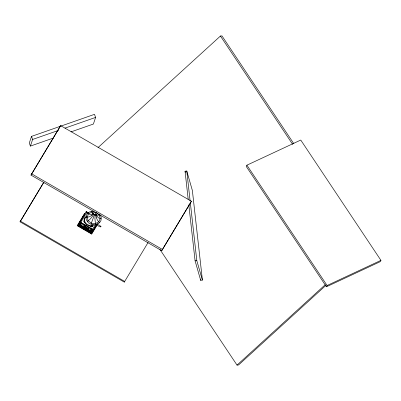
<?xml version="1.0" encoding="UTF-8"?>
<svg xmlns="http://www.w3.org/2000/svg" width="401" height="401" viewBox="0 0 401 401"><rect width="100%" height="100%" fill="white"/><g stroke="black" fill="none" stroke-linecap="round" stroke-linejoin="round"><path stroke-width="0.6" d="M91.814 226.675A5.474 4.637 27.5 0 0 92.646 226.42L92.816 226.159M90.215 226.44L90.476 226.765M84.456 221.808L83.724 221.036M84.045 221.362L84.275 221.643M91.378 226.43L91.623 226.174A4.922 4.17 27.5 0 0 92.375 225.943L92.852 225.958M91.383 226.364L91.674 226.279M92.791 226.154L92.616 225.913M84.706 222.064L84.551 222.154M79.879 224.289L80.215 223.532M80.015 224.279L80.025 224.67M79.934 224.199L80.13 224.76L79.959 224.344M79.929 224.029L80.02 223.768M79.949 223.979L80.11 223.723M80.807 223.537C80.957 224.4 79.679 223.537 80.516 223.146M80.441 223.182L80.541 223.663M80.365 224.334L80.295 224.645L80.812 223.958M79.949 224.54L80.576 224.319M91.107 230.901L91.403 230.084M91.503 230.765L91.217 231.141L91.243 230.49M91.122 230.75L91.212 230.244M91.343 231.091L91.283 230.324M91.954 229.953L91.689 230.219L91.649 229.603M92.045 230.149L91.558 230.319L91.623 229.633M91.222 231.126L91.598 231.011L91.418 230.735M91.979 230.645L92.07 230.39M92.165 229.974L91.769 230.244M92.2 230.044L91.919 230.254M90.195 226.279L90.065 226.6M71.027 131.874L93.393 124.044L95.593 117.413L94.486 114.345L31.509 136.39L29.308 143.017L30.416 146.089L53.368 138.054M30.416 146.089L32.616 139.458L31.509 136.39M91.253 226.314L91.187 225.918M94.024 211.182A5.028 4.426 15.4 0 0 91.689 211.442A5.028 4.426 15.4 0 0 87.819 213.467A5.028 4.426 15.4 0 0 86.165 217.227A5.028 4.426 15.4 0 0 87.358 221.287A5.028 4.426 15.4 0 0 90.942 224.099L93.092 218.495A27.218 1.664 -68.1 0 0 94.27 214.871L93.518 214.269L93.268 213.417M79.909 224.425L79.969 223.948M80.395 223.207L80.045 223.748M80.481 224.545L80.531 224.229M80.636 224.375L80.862 224.019M91.629 229.603L91.649 229.648M92.06 230.495L91.593 231.021M96.024 212.495L91.974 212.069L88.571 213.843L87.117 217.147L88.165 220.715L91.318 223.182L95.368 223.613L98.771 221.833L100.225 218.53L99.177 214.961L96.024 212.495L95.217 213.663A27.218 1.664 -68.1 0 1 95.217 213.517M97.649 225.106L97.839 224.781M100.826 226.755L100.811 226.5L100.656 226.745M30.992 175.097L60.656 125.633L191.387 201.237L190.731 202.495L161.723 250.7L30.992 175.097L60.656 125.633M148.124 242.415L124.295 282.103L20.05 221.818L43.879 182.129M97.879 223.758L91.684 234.064L77.223 225.698L79.213 224.791L80.18 223.172M79.413 222.866L92.791 230.695L92.481 229.327L80.726 222.53L79.373 222.936L86.19 211.608L88.872 213.157M84.526 213.563L84.656 213.307L85.002 213.883M80.255 222.786L80.756 222.47L92.511 229.267L92.501 229.868M86.441 212.51L88.265 213.593M91.563 226.645L91.699 226.951L91.263 226.359M80.756 224.244L80.065 224.58L91.227 231.021L91.679 230.154M91.684 234.064L91.498 231.793L79.213 224.791L91.458 231.873L92.425 230.254M124.295 282.103L124.651 281.422L20.406 221.131M161.723 250.7L191.387 201.237M246.906 165.182L246.249 166.44L326.449 286.775L380.293 261.637L380.95 260.374L300.75 140.044L246.906 165.182L327.106 285.512L326.449 286.775M20.05 221.818L43.844 182.28M77.223 225.698L84.656 213.307M84.806 213.653L77.769 225.342L91.704 233.402L97.458 223.833M84.681 214.42L78.225 225.141L91.644 232.901L97.127 223.788M80.726 222.53L86.696 212.605M92.481 229.327L95.603 224.134M92.791 230.695L96.701 224.189M80.01 223.873L79.914 224.535M80.822 224.114L80.375 224.455L79.984 224.054M91.117 230.605L91.202 230.349M91.353 231.212L91.869 230.76L91.759 230.405M91.488 231.121L91.513 230.846M92.019 230.59L91.393 231.171M97.999 147.603L220.44 36.03L221.974 35.9L293.853 143.743M159.934 249.442L237.021 365.1L325.271 284.685M325.883 285.397L238.56 364.97L237.021 365.1M91.192 215.763L88.972 216.906L86.165 217.227M87.358 221.287L89.744 219.527L91.664 217.377A27.218 8.862 -34.8 0 0 93.508 214.274M80.01 223.903L80.385 223.828M91.949 230.67L91.694 230.63M94.275 214.866L95.248 214.966L96.065 214.54A27.218 11.644 43.7 0 0 96.451 217.878M327.106 285.512L380.95 260.374M32.616 139.458L58.516 130.395M64.987 128.125L95.593 117.413M80.135 223.683L80.37 223.257L80.581 223.783M92.15 230.029L91.603 229.853M91.649 226.52L91.393 226.41M91.824 226.65L91.593 226.715A5.474 4.637 27.5 0 1 90.466 226.791M91.874 226.174L91.468 226.204M93.268 213.517L92.541 213.172L91.689 211.442M188.189 199.242L185.051 171.237L186.776 171.011L192.37 190.49L202.41 280.104L200.685 280.334L195.092 260.85L188.816 204.841M195.092 260.85L196.811 260.625L202.41 280.104M84.541 225.778L84.155 225.979L84.405 226.47M84.26 225.853L84.922 225.843M88.606 228.565L87.463 228.42M88.33 228.64L88.711 228.44L88.461 227.948M91.197 230.685L91.749 230.791M90.225 226.289L90.41 226.274A4.922 4.17 27.5 0 0 91.428 226.209M80.611 223.718L80.957 223.557L80.571 223.773M91.724 229.958L91.974 230.064M91.383 230.765L91.634 230.801M90.942 224.099A5.028 4.426 15.4 0 0 95.553 224.585A5.028 4.426 15.4 0 0 99.428 222.56A5.028 4.426 15.4 0 0 101.082 218.801L98.606 217.918L97.117 216.39A27.218 12.672 3.4 0 1 96.491 214.425M84.897 225.888L85.383 226.044M87.974 228.535L86.902 228.184M99.754 226.745L97.829 225.673M80.511 223.713L80.761 223.603L80.471 223.412M97.428 224.801L96.33 225.618M87.819 213.467L90.04 214.475L91.849 214.269A27.218 11.644 43.7 0 0 92.821 213.568M86.932 228.139L85.197 227.166L84.185 225.933M31.649 173.833L162.38 249.442M88.837 213.232L86.19 211.608L86.661 212.665M84.476 221.893L84.917 222.164M90.806 229.136L91.869 229.748M77.353 225.447L91.814 233.813M98.41 224.685L100.285 225.843M86.34 227.838L84.771 226.76M91.483 230.821L91.268 230.555M91.363 230.841L91.253 230.58M83.984 221.192L84.05 221.307M88.125 227.613L88.436 227.994M99.428 222.56L97.533 220.344L96.461 217.883M220.44 36.03L292.665 144.395M91.804 226.264L91.769 226.936M185.051 171.237L185.392 172.415M95.553 224.585L94.922 218.69A27.218 6.17 79.7 0 1 95.253 214.976M91.097 230.635L91.107 231.011M91.583 225.878L91.538 225.593L91.629 226.159M200.545 279.086L200.685 280.334M186.776 171.011L190.119 200.881M190.259 202.124L196.811 260.625M93.929 224.75A5.83 4.937 27.5 0 1 91.483 225.893M90.03 225.963A5.83 4.937 27.5 0 1 84.621 222.42A5.83 4.937 27.5 0 1 85.503 216.921M92.766 224.971A5.504 4.662 27.5 0 1 85.513 222.861A5.504 4.662 27.5 0 1 86.546 216.405M87.744 213.959A0.977 0.872 51.1 0 1 87.804 213.813L87.834 213.763A1.218 1.103 39.2 0 1 88.39 213.332M96.06 214.45A1.534 1.353 15.4 0 1 93.328 213.703M93.122 213.623A27.218 12.672 3.4 0 1 91.197 215.768M96.435 214.38A27.218 8.862 -34.8 0 0 96.636 214.781L97.834 215.297L99.889 214.741A5.028 4.426 15.4 0 1 101.082 218.801M100.706 226.931L100.957 226.515L100.716 226.926"/></g></svg>
